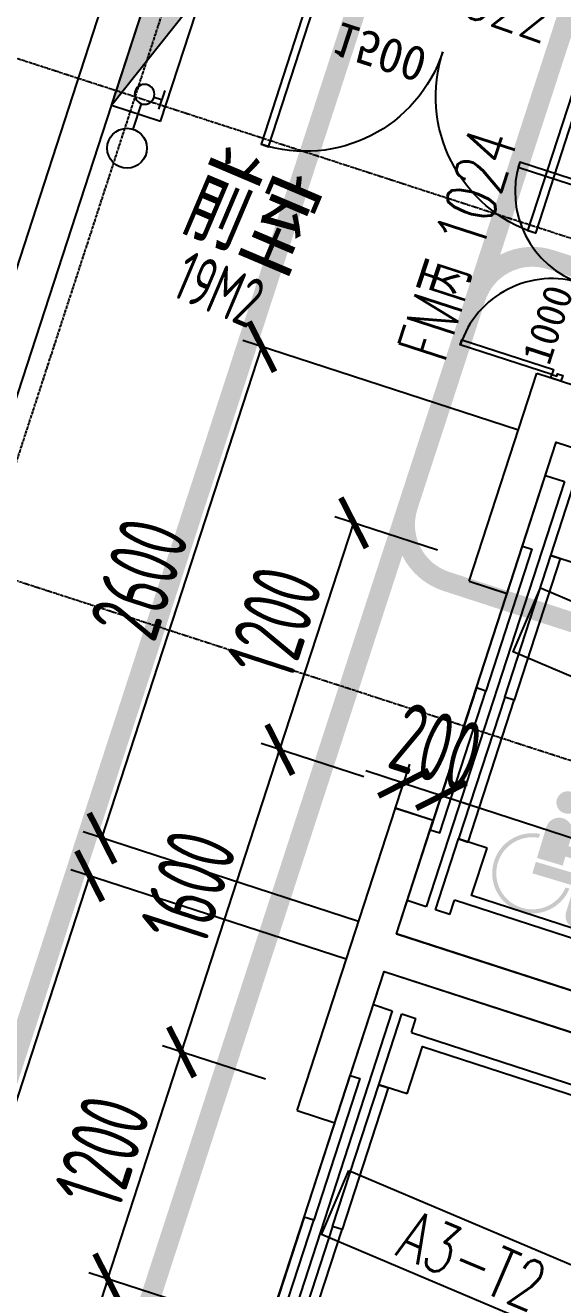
# Model space of a CAD drawing. Extents: x 11778731 to 12007717, y -6694179 to -6314888.
# Drawn here: x 11943589 to 11946290, y -6397310 to -6390953 of the extents above; entities that cross this region are included whole.
import ezdxf
from ezdxf.enums import TextEntityAlignment as Align

# ---------------------------------------------------------------- set-up
doc = ezdxf.new("R2010")
doc.units = 0
doc.header["$LTSCALE"] = 10
doc.header["$MEASUREMENT"] = 0
doc.linetypes.add('A3-RG-axis-100$0$CENTER', pattern=[2, 1.25, -0.25, 0.25, -0.25])
doc.linetypes.add('DASHED2', pattern=[0.375, 0.25, -0.125])
for name, color, linetype in [('A-CLOD', 200, 'Continuous'), ('A3-RB-5F-100$0$A-DIMS-100', 1, 'Continuous'), ('A3-RG-axis-100$0$A-GRID', 1, 'A3-RG-axis-100$0$CENTER'), ('A3-RI-5F$0$A-1-10-01~10(B1~wd)$0$A-EVTR', 3, 'Continuous'), ('A3-RI-5F$0$A-DOOR', 32, 'Continuous'), ('A3-RI-5F$0$A-EVTR', 3, 'Continuous'), ('A3-RI-5F$0$A-WALL', 7, 'Continuous'), ('A3-RM-5F$0$0P-FE-FH-P', 41, 'A3-RM-5F$0$YJdef_FE-FH_LINE_F'), ('A3-RM-5F$0$0P-FE-FH-V', 141, 'Continuous'), ('A3-RM-5F$0$0P-FE-HY', 141, 'Continuous'), ('A3-SYMB-5F-100$0$A-SYMB', 4, 'Continuous'), ('A3-SYMB-5F-100$0$A-SYMB-AREA', 4, 'Continuous'), ('A3-SYMB-5F-100$0$A-SYMB-DOOR', 3, 'Continuous'), ('A3-SYMB-5F-100$0$A-SYMB-DOOR1', 3, 'Continuous'), ('A3-SYMB-5F-100$0$A-SYMB-DOOR2', 3, 'Continuous'), ('A3-SYMB-5F-100$0$A-SYMB-DOOR3', 3, 'Continuous'), ('A3-SYMB-5F-100$0$A-SYMB-NAME', 4, 'Continuous'), ('A3-SYMB-5F-100$0$A-SYMB-NAME-E', 4, 'Continuous'), ('A3-SYMB-5F-100$0$A-SYMB-NUMB-T', 4, 'Continuous')]:
    doc.layers.add(name, color=color, linetype=linetype)
doc.layers.add('A3-RI-5F$0$A-Z410-G-Vhcl', color=5, linetype='Continuous', lineweight=0)
doc.styles.add('A3-RB-5F-100$0$XD2008', font='xd-hzs.shx', dxfattribs={"width": 0.7, "bigfont": 'xd-hztxt.shx'})
doc.styles.add('A3-RI-5F$0$Standard', font='')
doc.styles.add('A3-RM-5F$0$hz1', font='hzs.shx', dxfattribs={"width": 0.75, "bigfont": 'hztxt.shx'})
doc.styles.add('A3-SYMB-5F-100$0$ECADI', font='hzs.shx', dxfattribs={"width": 0.7, "bigfont": 'hztxt.shx'})
doc.styles.add('A3-SYMB-5F-100$0$ECADI-TXT', font='simplex.shx', dxfattribs={"bigfont": 'hztxt.shx'})
doc.styles.get('A3-RI-5F$0$Standard').set_extended_font_data('SimSun')
doc.linetypes.add('A3-RM-5F$0$YJdef_FE-FH_LINE_F', pattern='A,4,-0.2,["F",A3-RM-5F$0$hz1,S=0.2,R=0,X=-0.1,Y=-0.1],-0.1', length=4.3)
doc.dimstyles.new('A3-RB-5F-100$0$XD100$0', dxfattribs={"dimscale": 100, "dimtxt": 3.5, "dimasz": 2, "dimexe": 1, "dimexo": 2, "dimgap": 0.5, "dimtad": 1, "dimdec": 0, "dimdsep": 46, "dimtxsty": 'A3-RB-5F-100$0$XD2008', "dimblk1": 'A3-RB-5F-100$0$_ARCHTICK', "dimblk2": 'A3-RB-5F-100$0$_ARCHTICK', "dimsah": 1, "dimcen": 2.5, "dimclrt": 4, "dimaunit": 1, "dimadec": 0, "dimazin": 0, "dimtfac": 1, "dimtdec": 0, "dimtix": 1, "dimtmove": 0, "dimatfit": 3, "dimfxl": 0, "dimtolj": 1, "dimtzin": 0, "dimarcsym": 0})

# ---------------------------------------------------------------- blocks, each defined once
blk = doc.blocks.new('A3-RI-5F$0$2')
at = {"layer": 'A3-RI-5F$0$A-1-10-01~10(B1~wd)$0$A-EVTR'}
for p, q in [((2274.999999998137, 2474.999999937601), (2349.999999998137, 2474.999999937601)), ((2274.999999998137, 2474.999999937601), (2274.999999998137, 2399.999999937601)), ((2349.999999998137, 2474.999999937601), (2349.999999998137, 2099.999999937601)), ((2399.999999998137, 224.9999999376014), (2399.999999998137, 2474.999999937601)), ((2399.999999998137, 2474.999999937601), (2499.999999998137, 2474.999999937601)), ((550.0000000018626, 299.9999999376014), (550.0000000018626, 2399.999999937601)), ((550.0000000018626, 2399.999999937601), (2274.999999998137, 2399.999999937601)), ((2199.999999998137, 2099.999999937601), (2349.999999998137, 2099.999999937601)), ((2199.999999998137, 599.9999999376014), (2349.999999998137, 599.9999999376014)), ((2349.999999998137, 599.9999999376014), (2349.999999998137, 224.9999999376014)), ((2274.999999998137, 299.9999999376014), (550.0000000018626, 299.9999999376014)), ((2274.999999998137, 299.9999999376014), (2274.999999998137, 224.9999999376014)), ((2349.999999998137, 224.9999999376014), (2274.999999998137, 224.9999999376014)), ((2499.999999998137, 224.9999999376014), (2399.999999998137, 224.9999999376014))]:
    blk.add_line(p, q, dxfattribs=at)
for points in [[(0, 2649.999999866821), (2500, 2649.999999729916), (2500, 49.99999986309558), (0, 50)], [(375.0000000018626, 599.9999999376014), (375.0000000018626, 549.9999999376014), (275.0000000018626, 549.9999999376014), (275.0000000018626, 599.9999999376014), (225.0000000018626, 599.9999999376014), (225.0000000018626, 2099.999999937601), (275.0000000018626, 2099.999999937601), (275.0000000018626, 2149.999999937601), (375.0000000018626, 2149.999999937601), (375.0000000018626, 2099.999999937601), (425.0000000018626, 2099.999999937601), (425.0000000018626, 599.9999999376014)], [(2299.999999998137, 1349.999999937601), (2349.999999998137, 1349.999999937601), (2349.999999998137, 2099.999999937601), (2299.999999998137, 2099.999999937601)], [(2449.999999998137, 1349.999999937601), (2499.999999998137, 1349.999999937601), (2499.999999998137, 2099.999999937601), (2449.999999998137, 2099.999999937601)], [(2299.999999998137, 1349.999999937601), (2349.999999998137, 1349.999999937601), (2349.999999998137, 599.9999999376014), (2299.999999998137, 599.9999999376014)], [(2449.999999998137, 1349.999999937601), (2499.999999998137, 1349.999999937601), (2499.999999998137, 599.9999999376014), (2449.999999998137, 599.9999999376014)]]:
    blk.add_lwpolyline(points, close=True, dxfattribs=at)
blk.add_lwpolyline([(2199.999999998137, 599.9999999376014), (2199.999999998137, 349.9999999376014), (600.0000000018626, 349.9999999376014), (600.0000000018626, 2349.999999937601), (2199.999999998137, 2349.999999937601), (2199.999999998137, 2099.999999937601)], dxfattribs=at)
blk = doc.blocks.new('A3-RI-5F$0$M1000双开门')
for points in [[(16.66666666604578, 53.33333333302289), (16.66666666418314, 536.6666666669771), (43.33333333209157, 536.6666666660458), (43.33333333395422, 53.33333333302289)], [(983.3333333339542, 53.33333333302289), (983.3333333339542, 536.6666666660458), (956.6666666679084, 536.6666666669771), (956.6666666660458, 53.33333333302289)], [(0, 53.33333333302289), (16.66666666604578, 53.33333333302289), (16.66666666604578, 26.66666666697711), (30, 26.66666666697711), (30, 0), (0, 0)], [(999.9999999981374, 53.33333333302289), (983.3333333339542, 53.33333333302289), (983.3333333339542, 26.66666666697711), (970, 26.66666666790843), (969.9999999981374, 0), (1000, 1.862645149230957e-09)]]:
    blk.add_lwpolyline(points, close=True)
for centre, start, end in [((16.66666666604578, 53.33333333302289), 359.9999999466392, 90), ((983.3333333339542, 53.33333333302289), 90, 179.9999999466392)]:
    blk.add_arc(centre, 483.3333333333894, start, end)
at = {"layer": 'Defpoints', "style": 'A3-RI-5F$0$Standard'}
blk.add_text('1000', height=145.8333333335672, rotation=359.9999998399175, dxfattribs=at).set_placement((51.83864433504641, 78.19071181304753))
blk = doc.blocks.new('A3-RI-5F$0$J-双扇门-1500')
for points in [[(25, 80), (25, 805), (65, 805), (65, 80)], [(1475, 80), (1475, 805), (1435, 805), (1435, 80)], [(0, 80), (25, 80), (25, 40), (45, 40), (45, 0), (0, 0)], [(1500, 80), (1475, 80), (1475, 40), (1455, 40), (1455, 0), (1500, 0)]]:
    blk.add_lwpolyline(points, close=True)
for centre, start, end in [((25, 80), 0, 90), ((1475, 80), 90, 180)]:
    blk.add_arc(centre, 725, start, end)
at = {"layer": 'Defpoints', "style": 'A3-RI-5F$0$Standard'}
blk.add_text('1500', height=175, rotation=359.9999999733196, dxfattribs=at).set_placement((210.3902715530353, 93.82885417467082))
blk = doc.blocks.new('A3-RI-5F$0$lunyhi')
at = {"layer": 'A3-RI-5F$0$A-Z410-G-Vhcl'}
h = blk.add_hatch(color=2, dxfattribs=at)
edge = h.paths.add_edge_path()
edge.add_ellipse((88.63932830654085, 430.3749373881146), major_axis=(-1.431868763490553, 56.54302930115007), ratio=0.9999999999810858, start_angle=89.80201414382049, end_angle=449.80201414382043, ccw=False)
h = blk.add_hatch(color=2, dxfattribs=at)
edge = h.paths.add_edge_path()
edge.add_line((162.7219865266234, 120.4428920559585), (28.17500758324454, 117.5008754576691))
edge.add_line((28.17500758357346, 117.500875458587), (24.64178411812676, 279.08544568891))
edge.add_ellipse((91.91527380794287, 280.5564533965662), major_axis=(-1.703462943068877, 67.26800497314031), ratio=0.9999999999779782, start_angle=269.8020136361388, end_angle=449.8020136361388, ccw=False)
edge.add_line((159.1887634992599, 282.0274611045606), (160.4938819773367, 222.3405957846326))
edge.add_line((160.4938819780946, 222.3405957850628), (212.4808074311663, 223.477348115425))
edge.add_ellipse((213.6622523218393, 169.4464183975942), major_axis=(-1.368141997342514, 54.02652464831289), ratio=0.9999999999801646, start_angle=269.8020137380565, end_angle=359.8020137381398, ccw=False)
edge.add_line((267.6931820381433, 170.6278632869944), (161.6753272286892, 168.3096671370731))
edge.add_line((161.6753272265196, 168.3096671369858), (162.7219865256739, 120.4428920569024))
h = blk.add_hatch(color=2, dxfattribs=at)
edge = h.paths.add_edge_path()
edge.add_ellipse((29.94021644257009, 36.77269034693018), major_axis=(-11.47406391355199, 181.0828455761923), ratio=0.9999999999781398, start_angle=4.014710430198789, end_angle=261.2393178740371)
edge.add_line((210.6579800341278, 20.53258484881371), (231.1903485234594, 20.98154734516531))
edge.add_ellipse((29.94021801091731, 36.77268867194653), major_axis=(-5.110388745498775, 201.804011613883), ratio=0.9999999999777494, start_angle=5.541184723983179, end_angle=264.0628439428566, ccw=False)
edge.add_line((5.367266805842519, 237.1402141004801), (5.816229360202156, 216.6078491788003))
h = blk.add_hatch(color=2, dxfattribs=at)
edge = h.paths.add_edge_path()
edge.add_line((248.8147820625454, 41.558621017728), (29.94021750968727, 36.77268968819431))
edge.add_line((29.94021750800312, 36.77268968801945), (28.61631006539549, 97.31882902513357))
edge.add_line((28.61631006747484, 97.31882902560756), (247.4908737405582, 102.1047601936499))
edge.add_ellipse((248.8147817030549, 41.55862049851567), major_axis=(-1.53311662334626, 60.54120347218502), ratio=0.9999999999755158, start_angle=269.80201462943427, end_angle=359.8020146295852, ccw=False)
edge.add_line((309.3609213978052, 42.88252846198156), (313.7739451676483, -158.9379372602846))
edge.add_ellipse((312.4500375762582, -98.39179916866124), major_axis=(-1.533116582499727, 60.54120185919735), ratio=0.9999999999769307, start_angle=89.80201430749622, end_angle=179.8020143078811, ccw=False)
edge.add_line((251.903899487108, -99.71570675913244), (248.8147820609951, 41.55862101889338))
blk = doc.blocks.new('A3-RI-5F')
at = {"layer": 'A3-RI-5F$0$A-WALL'}
for p, q in [((11942249.70300604, -6396164.903121275), (11944134.70667174, -6390363.458371877)), ((11942439.9143093, -6396226.70652015), (11944324.917975, -6390425.261770753)), ((11945820.65670292, -6393750.204749306), (11946160.57539674, -6392704.042581383)), ((11946160.57539674, -6392704.042581385), (11946350.7867, -6392765.845980261)), ((11946010.86800618, -6393812.008148178), (11946258.08160168, -6393051.162935148)), ((11946258.08160168, -6393051.162935148), (11948635.72674452, -6393823.706672715)), ((11945820.16624415, -6393750.045389629), (11946010.37754866, -6393811.848788911)), ((11945820.65670292, -6393750.204749306), (11946010.86800619, -6393812.00814818)), ((11944955.40911867, -6396413.16299496), (11945449.83630968, -6394891.472568864)), ((11945449.34585089, -6394891.313209179), (11945639.68763815, -6394953.159004879)), ((11945449.83630968, -6394891.472568864), (11945640.04761295, -6394953.275967738)), ((11945454.63741627, -6395523.909877643), (11945640.04761293, -6394953.275967737)), ((11945454.63741627, -6395523.909877643), (11947832.2825591, -6396296.453615203)), ((11945145.62042193, -6396474.966393833), (11945392.83401739, -6395714.121180905)), ((11945392.83401739, -6395714.121180905), (11947770.47916022, -6396486.664918466)), ((11944955.23942999, -6396413.107859753), (11945145.45073449, -6396474.911259033)), ((11944955.40911867, -6396413.162994958), (11945145.62042193, -6396474.966393832))]:
    blk.add_line(p, q, dxfattribs=at)
at = {"layer": 'A3-RI-5F$0$A-DOOR', "xscale": -1, "rotation": 162.0000000034242}
blk.add_blockref('A3-RI-5F$0$J-双扇门-1500', (11944998.89650088, -6390778.007032982), dxfattribs=at)
at = {"layer": 'A3-RI-5F$0$A-DOOR', "rotation": 72.00000000019135}
blk.add_blockref('A3-RI-5F$0$M1000双开门', (11946281.04253975, -6392743.184728896), dxfattribs=at)
at = {"layer": 'A3-RI-5F$0$A-EVTR', "rotation": 162.0000000030334}
for p in [(11948651.17759402, -6393776.153847109), (11947785.92615772, -6396439.110840986)]:
    blk.add_blockref('A3-RI-5F$0$2', p, dxfattribs=at)
at = {"layer": 'A3-RI-5F$0$A-Z410-G-Vhcl', "rotation": 341.9999999998911}
blk.add_blockref('A3-RI-5F$0$lunyhi', (11946098.21195843, -6395245.702448183), dxfattribs=at)
blk = doc.blocks.new('A3-RG-axis-100')
at = {"layer": 'A3-RG-axis-100$0$A-GRID'}
for p, q in [((11941978.78551889, -6397969.508697261), (11948713.17588275, -6377243.1863416)), ((11908160.73350529, -6382249.777500667), (12003495.4897416, -6413225.917537604)), ((11940622.99536924, -6390168.750204003), (12004268.03222754, -6410848.276246868))]:
    blk.add_line(p, q, dxfattribs=at)
blk = doc.blocks.new('A3-SYMB-5F-100$0$ECADI-TAG-ROOM')
at = {"layer": 'A3-SYMB-5F-100$0$A-SYMB-AREA', "style": 'A3-SYMB-5F-100$0$ECADI', "width": 0.7}
blk.add_attdef('340M2', text='', height=2.499999999999312, dxfattribs=at).set_placement((7.166932528209145, -1.749999999996362), align=Align.MIDDLE_LEFT)
at = {"layer": 'A3-SYMB-5F-100$0$A-SYMB-NAME', "style": 'A3-SYMB-5F-100$0$ECADI', "width": 0.7}
blk.add_attdef('CHINESENAME', (-5.125000000003638, 0.08750000000145519), '', height=4.499999999998762, dxfattribs=at)
at = {"layer": 'A3-SYMB-5F-100$0$A-SYMB-NAME-E', "style": 'A3-SYMB-5F-100$0$ECADI', "width": 0.7}
for tag, p in [('ENGLISHHIGH', (-5.125000000003638, 8.040105608059093)), ('ENGLISHLOW', (-5.125000000003638, 4.840105608058366))]:
    blk.add_attdef(tag, p, '', height=2.499999999999312, dxfattribs=at)
blk = doc.blocks.new('A3-SYMB-5F-100$0$ECADI-TAG-DOOR')
at = {"layer": 'A3-SYMB-5F-100$0$A-SYMB-DOOR', "style": 'A3-SYMB-5F-100$0$ECADI-TXT', "width": 0.7}
for tag, p in [('门窗主编号1', (-6.414367585416016, 7.257379955440115)), ('门窗主编号2', (2.084825136489712, 7.257379955440115))]:
    blk.add_attdef(tag, p, '', height=2.5, dxfattribs=at)
at = {"layer": 'A3-SYMB-5F-100$0$A-SYMB-DOOR', "style": 'A3-SYMB-5F-100$0$ECADI-TXT', "width": 0.7, "flags": 1}
for tag, p in [('洞口尺寸(宽X高)', (-6.416044244315231, 1.619638393130458)), ('备注', (-6.394465146892458, -1.213440819431412))]:
    blk.add_attdef(tag, p, '', height=2.5, dxfattribs=at)
at = {"layer": 'A3-SYMB-5F-100$0$A-SYMB-DOOR1', "style": 'A3-SYMB-5F-100$0$ECADI-TXT', "width": 0.7}
blk.add_attdef('门窗辅编号1', (-6.414367585416016, 4.412939001420682), '', height=2.5, dxfattribs=at)
at = {"layer": 'A3-SYMB-5F-100$0$A-SYMB-DOOR2', "style": 'A3-SYMB-5F-100$0$ECADI-TXT', "width": 0.7}
blk.add_attdef('门窗辅编号2', (-2.861299191070202, 4.412939001420682), '', height=2.5, dxfattribs=at)
at = {"layer": 'A3-SYMB-5F-100$0$A-SYMB-DOOR3', "style": 'A3-SYMB-5F-100$0$ECADI-TXT', "width": 0.7}
blk.add_attdef('门窗辅编号3', (2.323231986828432, 4.412939001420682), '', height=2.5, dxfattribs=at)
blk = doc.blocks.new('A3-SYMB-5F-100$0$ECADI-TAG-CODE')
at = {"layer": 'A3-SYMB-5F-100$0$A-SYMB-NUMB-T', "color": 1}
blk.add_lwpolyline([(1.793912929315411e-08, 3.499999970167053), (15.00000001793913, 3.499999970167053), (15.00000001793913, -2.983294677960657e-08), (1.793912929315411e-08, -2.983294677960657e-08)], close=True, dxfattribs=at)
at = {"layer": 'A3-SYMB-5F-100$0$A-SYMB-NUMB-T', "style": 'A3-SYMB-5F-100$0$ECADI-TXT', "width": 0.7}
blk.add_attdef('CODE', text='', height=2.5, dxfattribs=at).set_placement((7.500000017939129, 1.749999970167053), align=Align.MIDDLE_CENTER)
blk = doc.blocks.new('A3-SYMB-5F-100')
at = {"layer": 'A3-SYMB-5F-100$0$A-SYMB'}
ref = blk.add_blockref('A3-SYMB-5F-100$0$ECADI-TAG-ROOM', (11944814.35309203, -6392198.012540711), dxfattribs=dict(at, xscale=99.99999999989046, yscale=100.0000000001164, rotation=337))
ref.add_attrib('CHINESENAME', '前室', (11944346.01325201, -6391989.708419893), dxfattribs={"height": 450, "rotation": 336.9999999782173, "style": 'A3-SYMB-5F-100$0$ECADI', "width": 0.6999999999999998})
ref.add_attrib('340M2', '19M2', dxfattribs={"height": 250, "rotation": 336.9999999782173, "style": 'A3-SYMB-5F-100$0$ECADI', "width": 0.6999999999999998}).set_placement((11944363.17447602, -6392196.611646648), align=Align.MIDDLE_LEFT)
at = {"layer": 'A3-SYMB-5F-100$0$A-SYMB', "xscale": 100.0000000100172, "yscale": 100.0000000002328, "zscale": 100, "rotation": 337}
for p, values in [((11946041.92752826, -6394106.36493295), {'CODE': 'A3-T1'}), ((11945078.02379173, -6397037.533129301), {'CODE': 'A3-T2'})]:
    blk.add_blockref('A3-SYMB-5F-100$0$ECADI-TAG-CODE', p, dxfattribs=at).add_auto_attribs(values)
at = {"layer": 'A3-SYMB-5F-100$0$A-SYMB-DOOR'}
ref = blk.add_blockref('A3-SYMB-5F-100$0$ECADI-TAG-DOOR', (11945520.94413934, -6391577.771861814, -333.3333333332655), dxfattribs=dict(at, xscale=99.99999999997291, yscale=100, zscale=100, rotation=341.1066567178231))
ref.add_attrib('门窗主编号1', 'FM乙', dxfattribs={"height": 250.0000000002098, "rotation": 341.1066567493979, "style": 'A3-SYMB-5F-100$0$ECADI-TXT', "width": 0.6999999999999982}).set_placement((11945539.22659694, -6390814.118969425, -333.3333333332655), align=Align.RIGHT)
ref.add_attrib('门窗主编号2', '1522', (11945631.45440023, -6390850.147538714), dxfattribs={"height": 250.0000000002098, "rotation": 341.1066567493979, "style": 'A3-SYMB-5F-100$0$ECADI-TXT', "width": 0.6999999999999982})
ref = blk.add_blockref('A3-SYMB-5F-100$0$ECADI-TAG-DOOR', (11946610.54085259, -6392198.840429871, -333.3333333332655), dxfattribs=dict(at, xscale=99.99999999997296, yscale=100, zscale=100, rotation=71.99999999999999))
ref.add_attrib('门窗主编号1', 'FM丙', dxfattribs={"height": 250.0000000002098, "rotation": 72.00000003367396, "style": 'A3-SYMB-5F-100$0$ECADI-TXT', "width": 0.6999999999999982}).set_placement((11945846.69573719, -6392192.466421201, -333.3333333332655), align=Align.RIGHT)
ref.add_attrib('门窗主编号2', '1024', (11945881.28198972, -6392099.688101322), dxfattribs={"height": 250.0000000002098, "rotation": 72.00000003367396, "style": 'A3-SYMB-5F-100$0$ECADI-TXT', "width": 0.6999999999999982})
blk = doc.blocks.new('A3-RB-5F-100$0$_ARCHTICK')
at = {"color": 0, "linetype": 'ByBlock', "const_width": 0.15}
blk.add_lwpolyline([(-0.5, -0.5), (0.5, 0.5)], dxfattribs=at)
blk = doc.blocks.new('*D1028')
at = {"layer": 'A3-RB-5F-100$0$A-DIMS-100', "color": 0, "lineweight": -2}
for p, q in [((11945448.57348371, -6394895.331955906), (11945521.26567456, -6394671.633571209)), ((11945490.36082967, -6394766.73820076), (11945300.15157057, -6394704.928510971)), ((11945638.78478697, -6394957.135354778), (11945711.47493356, -6394733.443260963)), ((11945490.36082967, -6394766.73820076), (11945680.57008867, -6394828.547890514)), ((11945680.57008867, -6394828.547890514), (11945870.77934777, -6394890.357580303))]:
    blk.add_line(p, q, dxfattribs=at)
at = {"layer": 'Defpoints', "color": 0}
for p in [(11945680.57008867, -6394828.547890514), (11945386.76379392, -6395085.541215008), (11945576.97509718, -6395147.34461388)]:
    blk.add_point(p, dxfattribs=at)
at = {"layer": 'A3-RB-5F-100$0$A-DIMS-100', "color": 0, "lineweight": -2, "xscale": 200, "yscale": 200, "zscale": 200}
for p, rotation in [((11945490.36082967, -6394766.73820076), 341.9981050297708), ((11945680.57008867, -6394828.547890514), 161.9981050297708)]:
    blk.add_blockref('A3-RB-5F-100$0$_ARCHTICK', p, dxfattribs=dict(at, rotation=rotation))
at = {"layer": 'A3-RB-5F-100$0$A-DIMS-100', "color": 4, "insert": (11945655.00136018, -6394583.657629147), "char_height": 350, "attachment_point": 5, "rotation": 341.99810502977084, "style": 'A3-RB-5F-100$0$XD2008'}
blk.add_mtext('\\A1;200', dxfattribs=at)
blk = doc.blocks.new('*D1029')
at = {"layer": 'A3-RB-5F-100$0$A-DIMS-100', "color": 0, "lineweight": -2}
for p, q in [((11945638.78478697, -6394957.135354778), (11945711.47493356, -6394733.443260963)), ((11945680.57008867, -6394828.547890514), (11948058.19134787, -6395601.170806773)), ((11948000.02664146, -6395780.163222842), (11948089.09619276, -6395506.066177222))]:
    blk.add_line(p, q, dxfattribs=at)
at = {"layer": 'Defpoints', "color": 0}
for p in [(11945576.97509718, -6395147.34461388), (11948058.19134787, -6395601.170806773), (11947938.21695167, -6395970.372481944)]:
    blk.add_point(p, dxfattribs=at)
at = {"layer": 'A3-RB-5F-100$0$A-DIMS-100', "color": 0, "lineweight": -2, "xscale": 200, "yscale": 200, "zscale": 200}
for p, rotation in [((11945680.57008867, -6394828.547890514), 161.9981050297708), ((11948058.19134787, -6395601.170806773), 341.9981050297708)]:
    blk.add_blockref('A3-RB-5F-100$0$_ARCHTICK', p, dxfattribs=dict(at, rotation=rotation))
at = {"layer": 'A3-RB-5F-100$0$A-DIMS-100', "color": 4, "insert": (11946938.91661928, -6395000.873932155), "char_height": 350, "attachment_point": 5, "rotation": 341.99810502977084, "style": 'A3-RB-5F-100$0$XD2008'}
blk.add_mtext('\\A1;2500', dxfattribs=at)
blk = doc.blocks.new('*D1032')
at = {"layer": 'A3-RB-5F-100$0$A-DIMS-100', "color": 0, "lineweight": -2}
for p, q in [((11944003.69414377, -6397260.518129228), (11944374.5522823, -6396119.262575243)), ((11944796.13410213, -6396256.25822744), (11944279.44765275, -6396088.357730348)), ((11944425.31370888, -6397397.526046991), (11943908.58951421, -6397229.613284334))]:
    blk.add_line(p, q, dxfattribs=at)
at = {"layer": 'Defpoints', "color": 0}
for p in [(11944374.5522823, -6396119.262575246), (11944986.34336123, -6396318.067917231), (11944615.52296799, -6397459.335736785)]:
    blk.add_point(p, dxfattribs=at)
at = {"layer": 'A3-RB-5F-100$0$A-DIMS-100', "color": 0, "lineweight": -2, "xscale": 200, "yscale": 200, "zscale": 200}
for p, rotation in [((11944374.5522823, -6396119.262575243), 71.99810502977081), ((11944003.69414377, -6397260.518129228), 251.9981050297708)]:
    blk.add_blockref('A3-RB-5F-100$0$_ARCHTICK', p, dxfattribs=dict(at, rotation=rotation))
at = {"layer": 'A3-RB-5F-100$0$A-DIMS-100', "color": 4, "insert": (11943975.13779654, -6396620.354451224), "char_height": 350, "attachment_point": 5, "rotation": 71.99810502977081, "style": 'A3-RB-5F-100$0$XD2008'}
blk.add_mtext('\\A1;1200', dxfattribs=at)
blk = doc.blocks.new('*D1033')
at = {"layer": 'A3-RB-5F-100$0$A-DIMS-100', "color": 0, "lineweight": -2}
for p, q in [((11944003.661601, -6397260.507554254), (11943601.89861725, -6398496.867738796)), ((11944425.31370888, -6397397.526046991), (11943908.55697145, -6397229.602709359)), ((11944023.55907308, -6398633.888944251), (11943506.7939877, -6398465.962893901))]:
    blk.add_line(p, q, dxfattribs=at)
at = {"layer": 'Defpoints', "color": 0}
for p in [(11944615.52296799, -6397459.335736785), (11943601.89861725, -6398496.8677388), (11944213.76833218, -6398695.698634045)]:
    blk.add_point(p, dxfattribs=at)
at = {"layer": 'A3-RB-5F-100$0$A-DIMS-100', "color": 0, "lineweight": -2, "xscale": 200, "yscale": 200, "zscale": 200}
for p, rotation in [((11944003.661601, -6397260.507554254), 71.99810502977085), ((11943601.89861725, -6398496.867738796), 251.9981050297708)]:
    blk.add_blockref('A3-RB-5F-100$0$_ARCHTICK', p, dxfattribs=dict(at, rotation=rotation))
at = {"layer": 'A3-RB-5F-100$0$A-DIMS-100', "color": 4, "insert": (11943588.79469264, -6397809.151745515), "char_height": 350, "attachment_point": 5, "rotation": 71.99810502977081, "style": 'A3-RB-5F-100$0$XD2008'}
blk.add_mtext('\\A1;1300', dxfattribs=at)
blk = doc.blocks.new('*D1035')
at = {"layer": 'A3-RB-5F-100$0$A-DIMS-100', "color": 0, "lineweight": -2}
for p, q in [((11944374.54913687, -6396119.261553118), (11944869.02665492, -6394597.587481111)), ((11945290.56129314, -6394734.567801347), (11944773.92202537, -6394566.682636216)), ((11944796.13410214, -6396256.258227441), (11944279.44450732, -6396088.356708223))]:
    blk.add_line(p, q, dxfattribs=at)
at = {"layer": 'Defpoints', "color": 0}
for p in [(11944869.02665492, -6394597.587481115), (11945480.77055224, -6394796.377491141), (11944986.34336124, -6396318.067917235)]:
    blk.add_point(p, dxfattribs=at)
at = {"layer": 'A3-RB-5F-100$0$A-DIMS-100', "color": 0, "lineweight": -2, "xscale": 200, "yscale": 200, "zscale": 200}
for p, rotation in [((11944869.02665492, -6394597.587481111), 71.99810502977081), ((11944374.54913687, -6396119.261553118), 251.9981050297708)]:
    blk.add_blockref('A3-RB-5F-100$0$_ARCHTICK', p, dxfattribs=dict(at, rotation=rotation))
at = {"layer": 'A3-RB-5F-100$0$A-DIMS-100', "color": 4, "insert": (11944407.80247941, -6395288.888616104), "char_height": 350, "attachment_point": 5, "rotation": 71.99810502977081, "style": 'A3-RB-5F-100$0$XD2008'}
blk.add_mtext('\\A1;1600', dxfattribs=at)
blk = doc.blocks.new('*D983')
at = {"layer": 'A3-RB-5F-100$0$A-DIMS-100', "color": 0, "lineweight": -2}
for p, q in [((11944869.02496773, -6394597.586933078), (11945239.88310598, -6393456.331379953)), ((11945661.34914327, -6393593.289407888), (11945144.77847642, -6393425.426535059)), ((11945290.55488779, -6394734.565720119), (11944773.92033817, -6394566.682088183))]:
    blk.add_line(p, q, dxfattribs=at)
at = {"layer": 'Defpoints', "color": 0}
for p in [(11945239.88310597, -6393456.331379957), (11945851.55840237, -6393655.099097682), (11945480.76414689, -6394796.375409912)]:
    blk.add_point(p, dxfattribs=at)
at = {"layer": 'A3-RB-5F-100$0$A-DIMS-100', "color": 0, "lineweight": -2, "xscale": 200, "yscale": 200, "zscale": 200}
for p, rotation in [((11945239.88310598, -6393456.331379953), 71.99810502977081), ((11944869.02496773, -6394597.586933078), 251.9981050297708)]:
    blk.add_blockref('A3-RB-5F-100$0$_ARCHTICK', p, dxfattribs=dict(at, rotation=rotation))
at = {"layer": 'A3-RB-5F-100$0$A-DIMS-100', "color": 4, "insert": (11944840.46862036, -6393957.423255505), "char_height": 350, "attachment_point": 5, "rotation": 71.99810502977081, "style": 'A3-RB-5F-100$0$XD2008'}
blk.add_mtext('\\A1;1200', dxfattribs=at)
blk = doc.blocks.new('*D984')
at = {"layer": 'A3-RB-5F-100$0$A-DIMS-100', "color": 0, "lineweight": -2}
for p, q in [((11943109.21545374, -6397705.87619056), (11943912.74142051, -6395233.15582371)), ((11945202.62090607, -6395652.31023945), (11943817.63679096, -6395202.250978816)), ((11944399.17672073, -6398125.057181691), (11943014.11082419, -6397674.971345665))]:
    blk.add_line(p, q, dxfattribs=at)
at = {"layer": 'Defpoints', "color": 0}
for p in [(11943912.74142051, -6395233.155823715), (11945392.83016517, -6395714.119929243), (11944589.38597983, -6398186.866871484)]:
    blk.add_point(p, dxfattribs=at)
at = {"layer": 'A3-RB-5F-100$0$A-DIMS-100', "color": 0, "lineweight": -2, "xscale": 200, "yscale": 200, "zscale": 200}
for p, rotation in [((11943912.74142051, -6395233.15582371), 71.99810502977081), ((11943109.21545374, -6397705.87619056), 251.9981050297708)]:
    blk.add_blockref('A3-RB-5F-100$0$_ARCHTICK', p, dxfattribs=dict(at, rotation=rotation))
at = {"layer": 'A3-RB-5F-100$0$A-DIMS-100', "color": 4, "insert": (11943296.99302064, -6396399.980106125), "char_height": 350, "attachment_point": 5, "rotation": 71.99810502977081, "style": 'A3-RB-5F-100$0$XD2008'}
blk.add_mtext('\\A1;2600', dxfattribs=at)
blk = doc.blocks.new('*D985')
at = {"layer": 'A3-RB-5F-100$0$A-DIMS-100', "color": 0, "lineweight": -2}
for p, q in [((11943974.55111027, -6395042.946564715), (11944778.07707717, -6392570.226197484)), ((11946067.87234232, -6392989.353245277), (11944682.97244762, -6392539.32135259)), ((11945264.42430494, -6395462.098936193), (11943879.44648072, -6395012.04171982))]:
    blk.add_line(p, q, dxfattribs=at)
at = {"layer": 'Defpoints', "color": 0}
for p in [(11944778.07707717, -6392570.226197488), (11946258.08160142, -6393051.16293507), (11945454.63356404, -6395523.908625985)]:
    blk.add_point(p, dxfattribs=at)
at = {"layer": 'A3-RB-5F-100$0$A-DIMS-100', "color": 0, "lineweight": -2, "xscale": 200, "yscale": 200, "zscale": 200}
for p, rotation in [((11944778.07707717, -6392570.226197484), 71.99810502977081), ((11943974.55111027, -6395042.946564715), 251.9981050297708)]:
    blk.add_blockref('A3-RB-5F-100$0$_ARCHTICK', p, dxfattribs=dict(at, rotation=rotation))
at = {"layer": 'A3-RB-5F-100$0$A-DIMS-100', "color": 4, "insert": (11944162.32867723, -6393737.05048009), "char_height": 350, "attachment_point": 5, "rotation": 71.99810502977081, "style": 'A3-RB-5F-100$0$XD2008'}
blk.add_mtext('\\A1;2600', dxfattribs=at)
blk = doc.blocks.new('A3-RM-5F$0$A$C6F954C98')
at = {"extrusion": (0, 0, -1)}
blk.add_hatch(color=256, dxfattribs=at).paths.add_polyline_path([(-260.0000000090003, 699.9999999967113), (-2.842170943040401e-14, 0), (-9.014911483973265e-09, 700.0000000000581)])
for p, q in [((260.0000000090004, 699.9999999967113), (9.014911483973265e-09, 700.0000000000582)), ((0, 0), (9.014911483973265e-09, 700.0000000000582)), ((260.0000000090004, 699.9999999967113), (0, 0)), ((260, -3.346940502524376e-09), (260.0000000090004, 699.9999999967113)), ((230.6886803313682, 155.9033522173413, -1.266996079313821e-09), (230.68866480828, 55.90335221734131, -1.761503192563357e-09)), ((230.6886725698132, 105.9033522173413, -1.514249635938589e-09), (190.6886725698059, 105.9033584265853, -1.515010852889683e-09)), ((260, -3.346940502524376e-09), (0, 0))]:
    blk.add_line(p, q, dxfattribs=at)
blk.add_circle((-140.6886725698132, 105.9033661881112, -1.522564945677262e-06), 49.99999999999999, dxfattribs=at)
blk = doc.blocks.new('A3-RM-5F')
at = {"layer": 'A3-RM-5F$0$0P-FE-FH-P'}
blk.add_line((11944131.36459121, -6391476.235941406, 1.522564945677262e-06), (11944173.17132713, -6391347.568038538, 1.522564945677262e-06), dxfattribs=at)
at = {"layer": 'A3-RM-5F$0$0P-FE-FH-V'}
blk.add_circle((11944100.46289177, -6391571.341593036, 1.522564945677262e-06), 99.99999999999994, dxfattribs=at)
at = {"layer": 'A3-RM-5F$0$0P-FE-HY', "rotation": 341.9999999996636}
blk.add_blockref('A3-RM-5F$0$A$C6F954C98', (11944022.09335811, -6391357.260108495), dxfattribs=at)
blk = doc.blocks.new('A3-RB-5F-100')
at = {"layer": 'A3-RB-5F-100$0$A-DIMS-100'}
for base, p1, p2, angle, picture, middle in [((11944778.07707717, -6392570.226197488), (11945454.63356404, -6395523.908625985), (11946258.08160142, -6393051.16293507), 71.99810499211952, '*D985', (11944162.32867723, -6393737.05048009)), ((11945239.88310597, -6393456.331379957), (11945480.76414689, -6394796.375409912), (11945851.55840237, -6393655.099097681), 71.99810499211952, '*D983', (11944840.46862036, -6393957.423255505)), ((11945680.57008867, -6394828.547890514), (11945386.76379392, -6395085.541215007), (11945576.97509718, -6395147.34461388), 341.9981050428682, '*D1028', (11945655.00136018, -6394583.657629147)), ((11944869.02665492, -6394597.587481115), (11944986.34336124, -6396318.067917235), (11945480.77055224, -6394796.377491141), 71.99810499211952, '*D1035', (11944407.80247941, -6395288.888616104)), ((11948058.19134787, -6395601.170806773), (11945576.97509718, -6395147.34461388), (11947938.21695167, -6395970.372481944), 341.9981050428682, '*D1029', (11946938.91661928, -6395000.873932155)), ((11943912.74142051, -6395233.155823715), (11944589.38597983, -6398186.866871485), (11945392.83016517, -6395714.119929244), 71.99810499211952, '*D984', (11943296.99302064, -6396399.980106125)), ((11944374.5522823, -6396119.262575246), (11944615.52296799, -6397459.335736785), (11944986.34336123, -6396318.067917232), 71.99810499211952, '*D1032', (11943975.13779654, -6396620.354451224)), ((11943601.89861725, -6398496.8677388), (11944615.52296799, -6397459.335736785), (11944213.76833218, -6398695.698634044), 71.99810499211952, '*D1033', (11943588.79469264, -6397809.151745515))]:
    dim = blk.add_linear_dim(base=base, p1=p1, p2=p2, angle=angle, dimstyle='A3-RB-5F-100$0$XD100$0', dxfattribs=at)
    dim.commit()
    dim.dimension.update_dxf_attribs({"geometry": picture, "text_midpoint": middle})

msp = doc.modelspace()

# ---------------------------------------------------------------- linework, layer by layer
at = {"layer": 'A-CLOD', "linetype": 'DASHED2', "const_width": 100}
for points in [[(11948896.39563161, -6383928.933057717), (11957234.14988765, -6386638.033637872, -0.414213562373095), (11957426.76174423, -6387016.055691074), (11954420.74259444, -6396267.631340755, -0.4142135623730966), (11954042.72054124, -6396460.24319733), (11945704.96628519, -6393751.142617175, -0.414213562373095), (11945512.35442862, -6393373.120563974), (11948518.37357841, -6384121.544914293, -0.4142135623730935)], [(11941390.48949617, -6387452.906617263), (11945318.15867801, -6388729.083705939, -0.4142135623730422), (11945703.38238921, -6389485.127813336), (11942727.35220043, -6398644.406851069, -0.4142135623731793), (11941971.30809303, -6399029.630562272), (11938043.63891119, -6397753.453473596, -0.4142135623730402), (11937658.41519999, -6396997.4093662), (11940634.44538877, -6387838.130328466, -0.4142135623731693)], [(11946230.90784571, -6392132.460934868), (11949163.71508835, -6393085.387773263, -0.414213562373095), (11949356.32694492, -6393463.409826465), (11947159.05359798, -6400225.921832943, -0.4142135623730966), (11946781.03154478, -6400418.533689518), (11943848.22430215, -6399465.606851123, -0.414213562373095), (11943655.61244557, -6399087.584797922), (11945852.88579251, -6392325.072791444, -0.4142135623730935)]]:
    msp.add_lwpolyline(points, format="xyb", close=True, dxfattribs=at)

# ---------------------------------------------------------------- block references
for name in ['A3-RI-5F', 'A3-RB-5F-100', 'A3-RG-axis-100', 'A3-SYMB-5F-100', 'A3-RM-5F']:
    msp.add_blockref(name, (0, 0))

doc.saveas('drawing.dxf')
